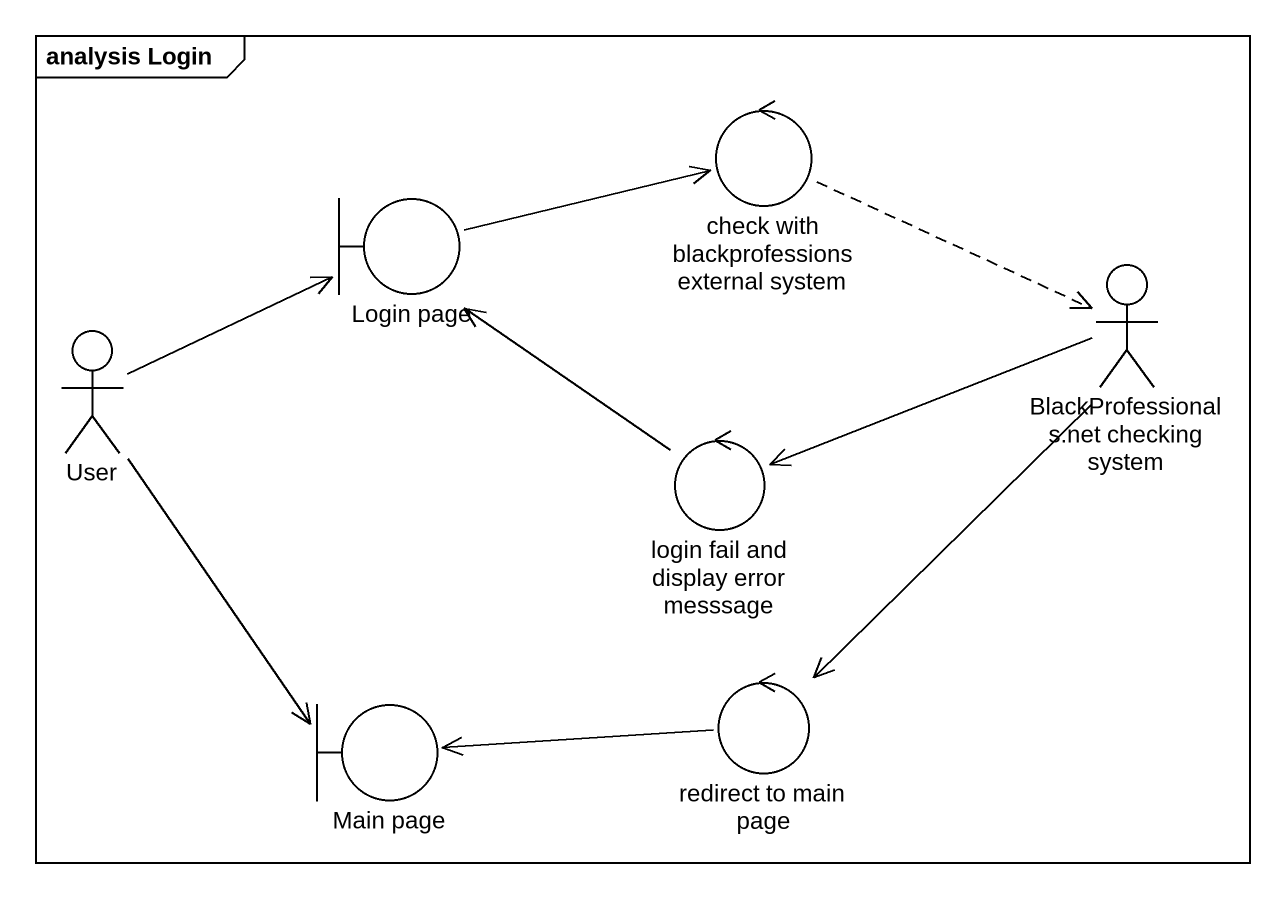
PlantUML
@startuml
mainframe analysis Login
control "check with blackprofessions external system" as check_with_blackprofessions
boundary "Login page" as Login_page
actor "BlackProfessionals.net checking system" as BlackProfessionals_net
actor User
control "login fail and display error messsage" as login_fail_and_display
control "redirect to main page" as redirect_to_main_page
boundary "Main page" as Main_page
check_with_blackprofessions .right.> BlackProfessionals_net
Login_page -right-> check_with_blackprofessions
BlackProfessionals_net -left-> login_fail_and_display
BlackProfessionals_net --> redirect_to_main_page
User -right-> Login_page
User --> Main_page
login_fail_and_display -up-> Login_page
redirect_to_main_page -left-> Main_page
@enduml
